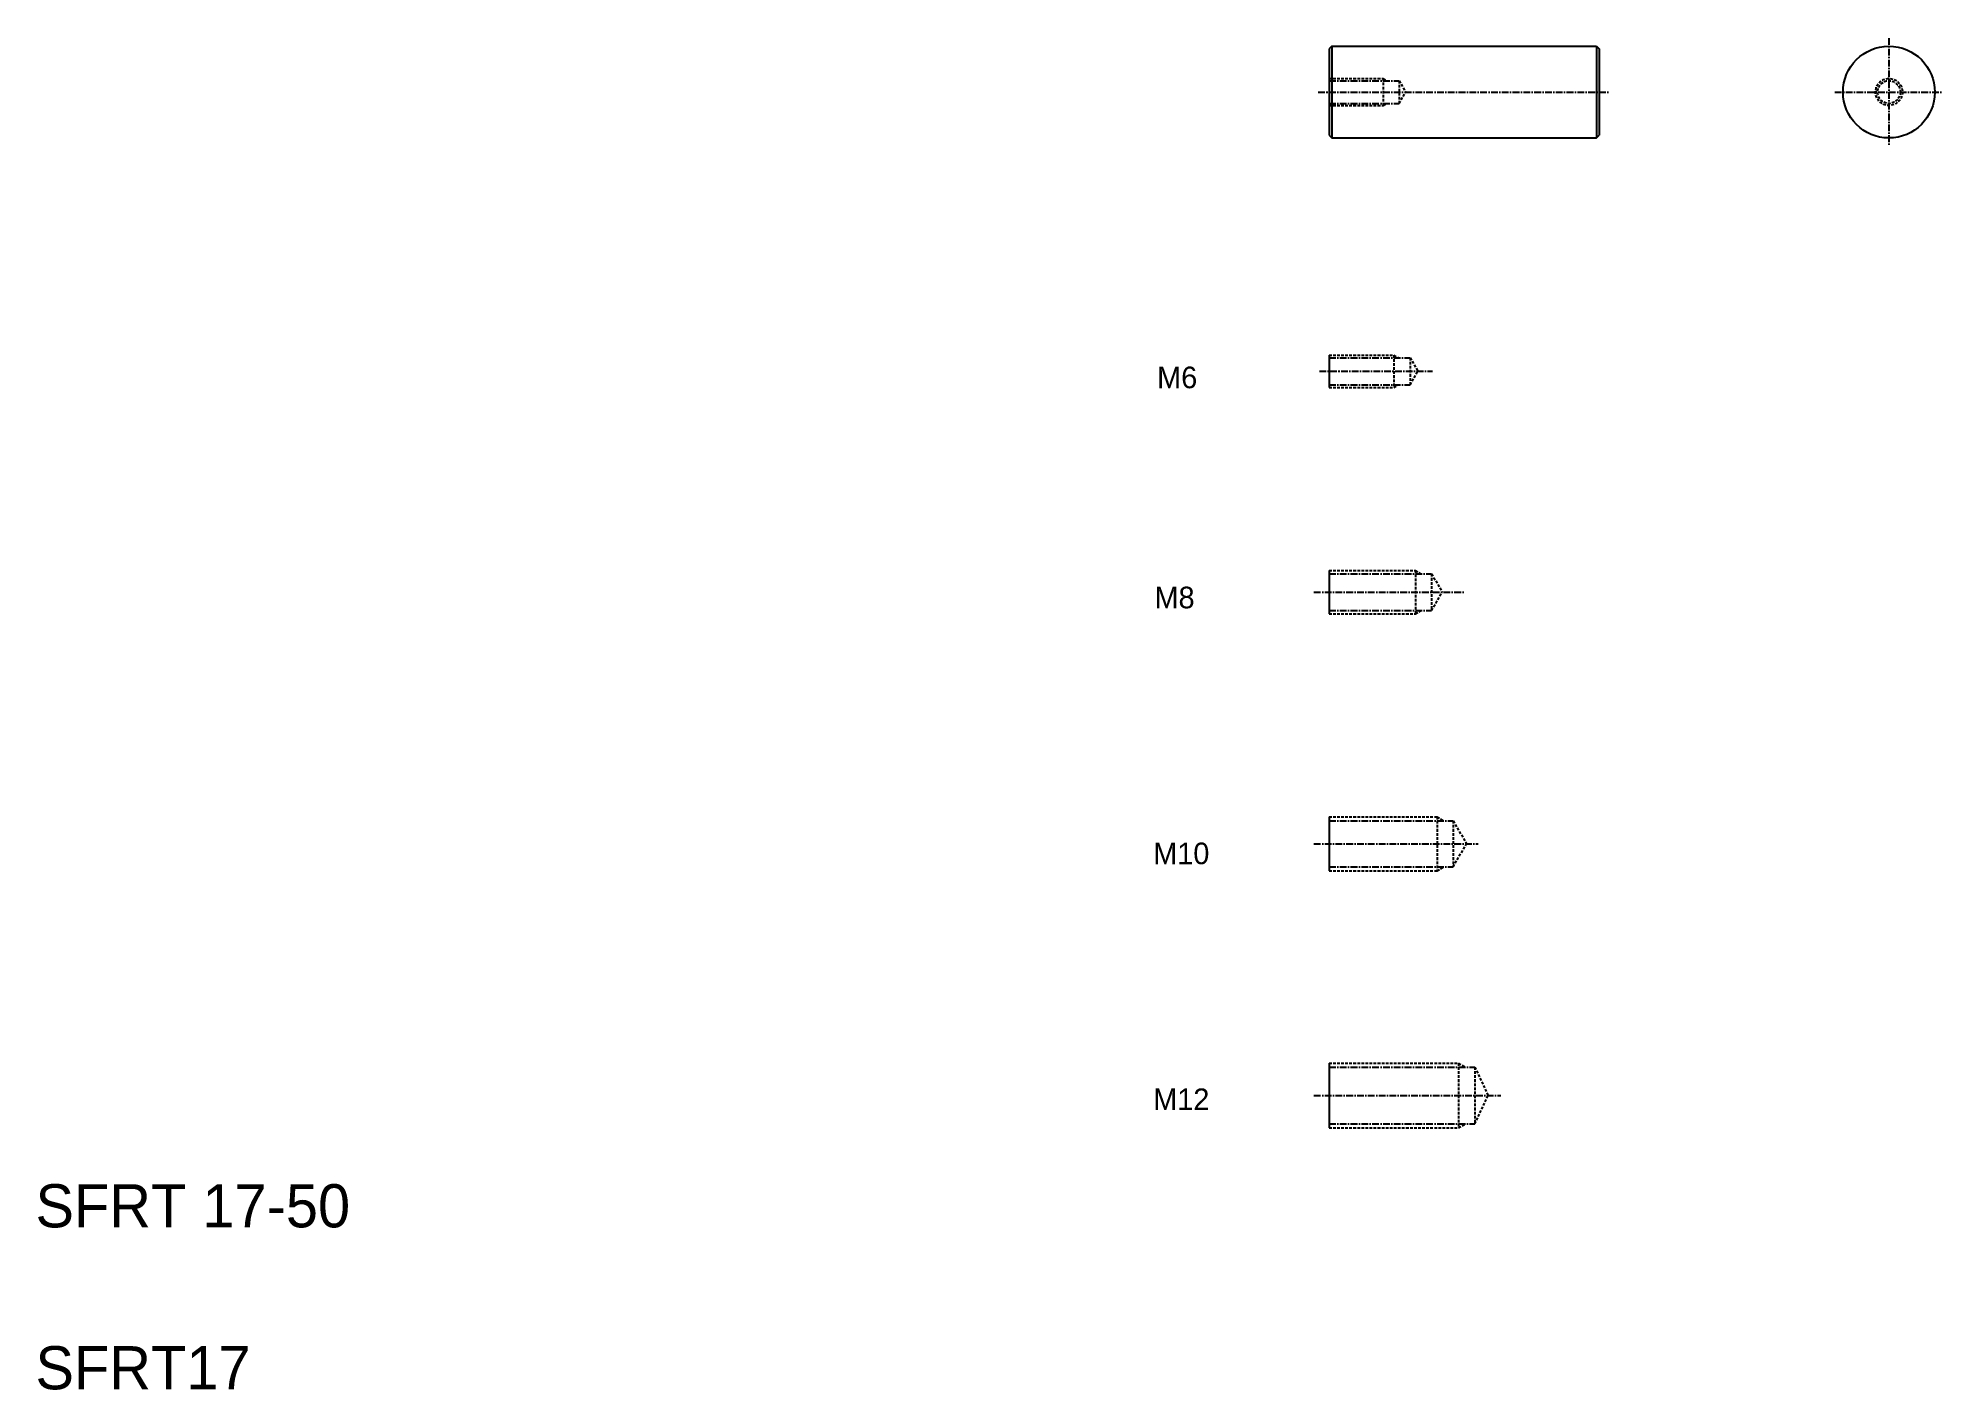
# Model space of a CAD drawing. Extents: x -59 to 294, y 3 to 253.
import ezdxf

# ---------------------------------------------------------------- set-up
doc = ezdxf.new("R2010")
doc.units = 0
doc.linetypes.add('CENTER', pattern=[2, 1.25, -0.25, 0.25, -0.25])
doc.linetypes.add('DASHED', pattern=[0.75, 0.5, -0.25])
doc.layers.get('0').update_dxf_attribs({"linetype": 'CONTINUOUS'})
doc.layers.add('CENTER', color=1, linetype='CENTER')

msp = doc.modelspace()

# ---------------------------------------------------------------- linework, layer by layer
at = {"color": 7, "linetype": 'CONTINUOUS'}
for p, q in [((180.36, 251.86), (179.86, 251.36)), ((179.86, 251.36), (179.86, 235.36)), ((180.36, 251.86), (229.36, 251.86)), ((180.36, 251.86), (180.36, 234.86)), ((229.36, 251.86), (229.36, 234.86)), ((229.36, 251.86), (229.86, 251.36)), ((229.86, 251.36), (229.86, 235.36)), ((179.86, 235.36), (180.36, 234.86)), ((180.36, 234.86), (229.36, 234.86)), ((229.36, 234.86), (229.86, 235.36)), ((179.86, 194.64), (179.86, 188.64)), ((179.86, 154.73), (179.86, 146.73)), ((179.86, 109.1), (179.86, 99.1)), ((179.86, 63.48), (179.86, 51.48))]:
    msp.add_line(p, q, dxfattribs=at)
at = {"color": 3, "linetype": 'DASHED'}
for p, q in [((179.86, 245.86), (189.86, 245.86)), ((189.86, 245.86), (189.86, 240.86)), ((189.86, 245.86), (190.46, 245.51)), ((192.86, 245.46), (192.86, 241.26)), ((192.86, 245.46), (194.07, 243.36)), ((179.86, 240.86), (189.86, 240.86)), ((189.86, 240.86), (190.46, 241.21)), ((192.86, 241.26), (194.07, 243.36)), ((179.86, 194.64), (191.86, 194.64)), ((191.86, 194.64), (191.86, 188.64)), ((191.86, 194.64), (192.72, 194.14)), ((194.86, 194.14), (194.86, 189.14)), ((194.86, 194.14), (196.3, 191.64)), ((194.86, 189.14), (196.3, 191.64)), ((179.86, 188.64), (191.86, 188.64)), ((191.86, 188.64), (192.72, 189.14)), ((179.86, 154.73), (195.86, 154.73)), ((195.86, 154.73), (195.86, 146.73)), ((195.86, 154.73), (196.94, 154.1)), ((198.86, 154.1), (198.86, 147.35)), ((198.86, 154.1), (200.8, 150.73)), ((198.86, 147.35), (200.8, 150.73)), ((179.86, 146.73), (195.86, 146.73)), ((195.86, 146.73), (196.94, 147.35)), ((179.86, 109.1), (199.86, 109.1)), ((199.86, 109.1), (201.15, 108.35)), ((199.86, 109.1), (199.86, 99.1)), ((202.86, 108.35), (202.86, 99.85)), ((202.86, 108.35), (205.31, 104.1)), ((202.86, 99.85), (205.31, 104.1)), ((179.86, 99.1), (199.86, 99.1)), ((199.86, 99.1), (201.15, 99.85)), ((179.86, 63.48), (203.86, 63.48)), ((203.86, 63.48), (203.86, 51.48)), ((203.86, 63.48), (205.15, 62.73)), ((206.86, 62.73), (209.31, 57.48)), ((206.86, 62.73), (206.86, 52.23)), ((206.86, 52.23), (209.31, 57.48)), ((179.86, 51.48), (203.86, 51.48)), ((203.86, 51.48), (205.15, 52.23))]:
    msp.add_line(p, q, dxfattribs=at)
for p, q in [((229.86, 246.86), (229.86, 246.86)), ((229.86, 243.36), (229.86, 243.36))]:
    msp.add_line(p, q)
msp.add_circle((283.53, 243.36), 8.5)
for radius in [2.5, 2.1]:
    msp.add_circle((283.53, 243.36), radius, dxfattribs=at)
at = {"layer": 'CENTER', "color": 1, "linetype": 'CENTER'}
for p, q in [((283.53, 253.36), (283.53, 233.36)), ((179.86, 245.46), (192.86, 245.46)), ((177.86, 243.36), (231.86, 243.36)), ((179.86, 241.26), (192.86, 241.26)), ((273.53, 243.36), (293.53, 243.36)), ((179.86, 194.14), (194.86, 194.14)), ((178.08, 191.64), (199, 191.64)), ((179.86, 189.14), (194.86, 189.14)), ((179.86, 154.1), (198.86, 154.1)), ((177.06, 150.73), (204.97, 150.73)), ((179.86, 147.35), (198.86, 147.35)), ((179.86, 108.35), (202.86, 108.35)), ((177.06, 104.1), (207.48, 104.1)), ((179.86, 99.85), (202.86, 99.85)), ((179.86, 62.73), (206.84, 62.73)), ((177.06, 57.48), (211.66, 57.48)), ((179.86, 52.23), (206.86, 52.23))]:
    msp.add_line(p, q, dxfattribs=at)

# ---------------------------------------------------------------- texts
for s, height, p in [('M6', 4, (148.03, 188.5)), ('M8', 4, (147.54, 147.73)), ('M10', 4, (147.3, 100.33)), ('M12', 4, (147.3, 54.78)), ('SFRT 17-50', 8, (-59.66, 33.05)), ('SFRT17', 8, (-59.66, 3.05))]:
    msp.add_text(s, height=height).set_placement(p)

doc.saveas('drawing.dxf')
